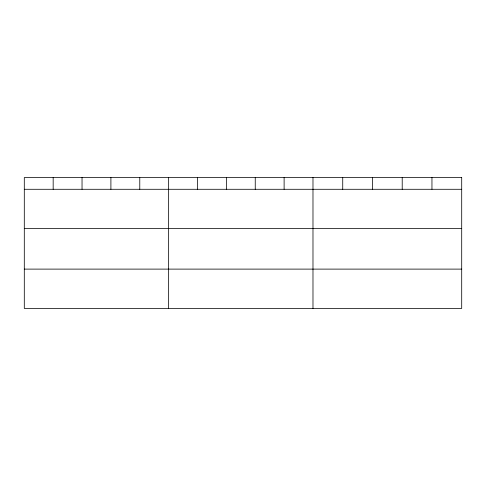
<?xml version="1.0" encoding="UTF-8"?>
<svg xmlns="http://www.w3.org/2000/svg" width="486" height="486" viewBox="0 0 486 486"><rect width="100%" height="100%" fill="white"/><g stroke="black" fill="none" stroke-linecap="round" stroke-linejoin="round"><path stroke-width="0.73" d="M24.3 189.285L461.7 189.285M24.3 228.602L461.7 228.602M24.3 269.11L461.7 269.11M431.957 177.572L431.957 189.285M402.214 177.572L402.214 189.285M372.47 177.572L372.47 189.285M342.727 177.572L342.727 189.285M312.984 177.572L312.984 308.428M284.116 177.572L284.116 189.285M255.247 177.572L255.247 189.285M226.379 177.572L226.379 189.285M197.51 177.572L197.51 189.285M168.642 177.572L168.642 308.428M139.774 177.572L139.774 189.285M110.905 177.572L110.905 189.285M82.037 177.572L82.037 189.285M53.168 177.572L53.168 189.285M461.7 177.572L24.3 177.572L24.3 308.428L461.7 308.428L461.7 177.572"/></g></svg>
